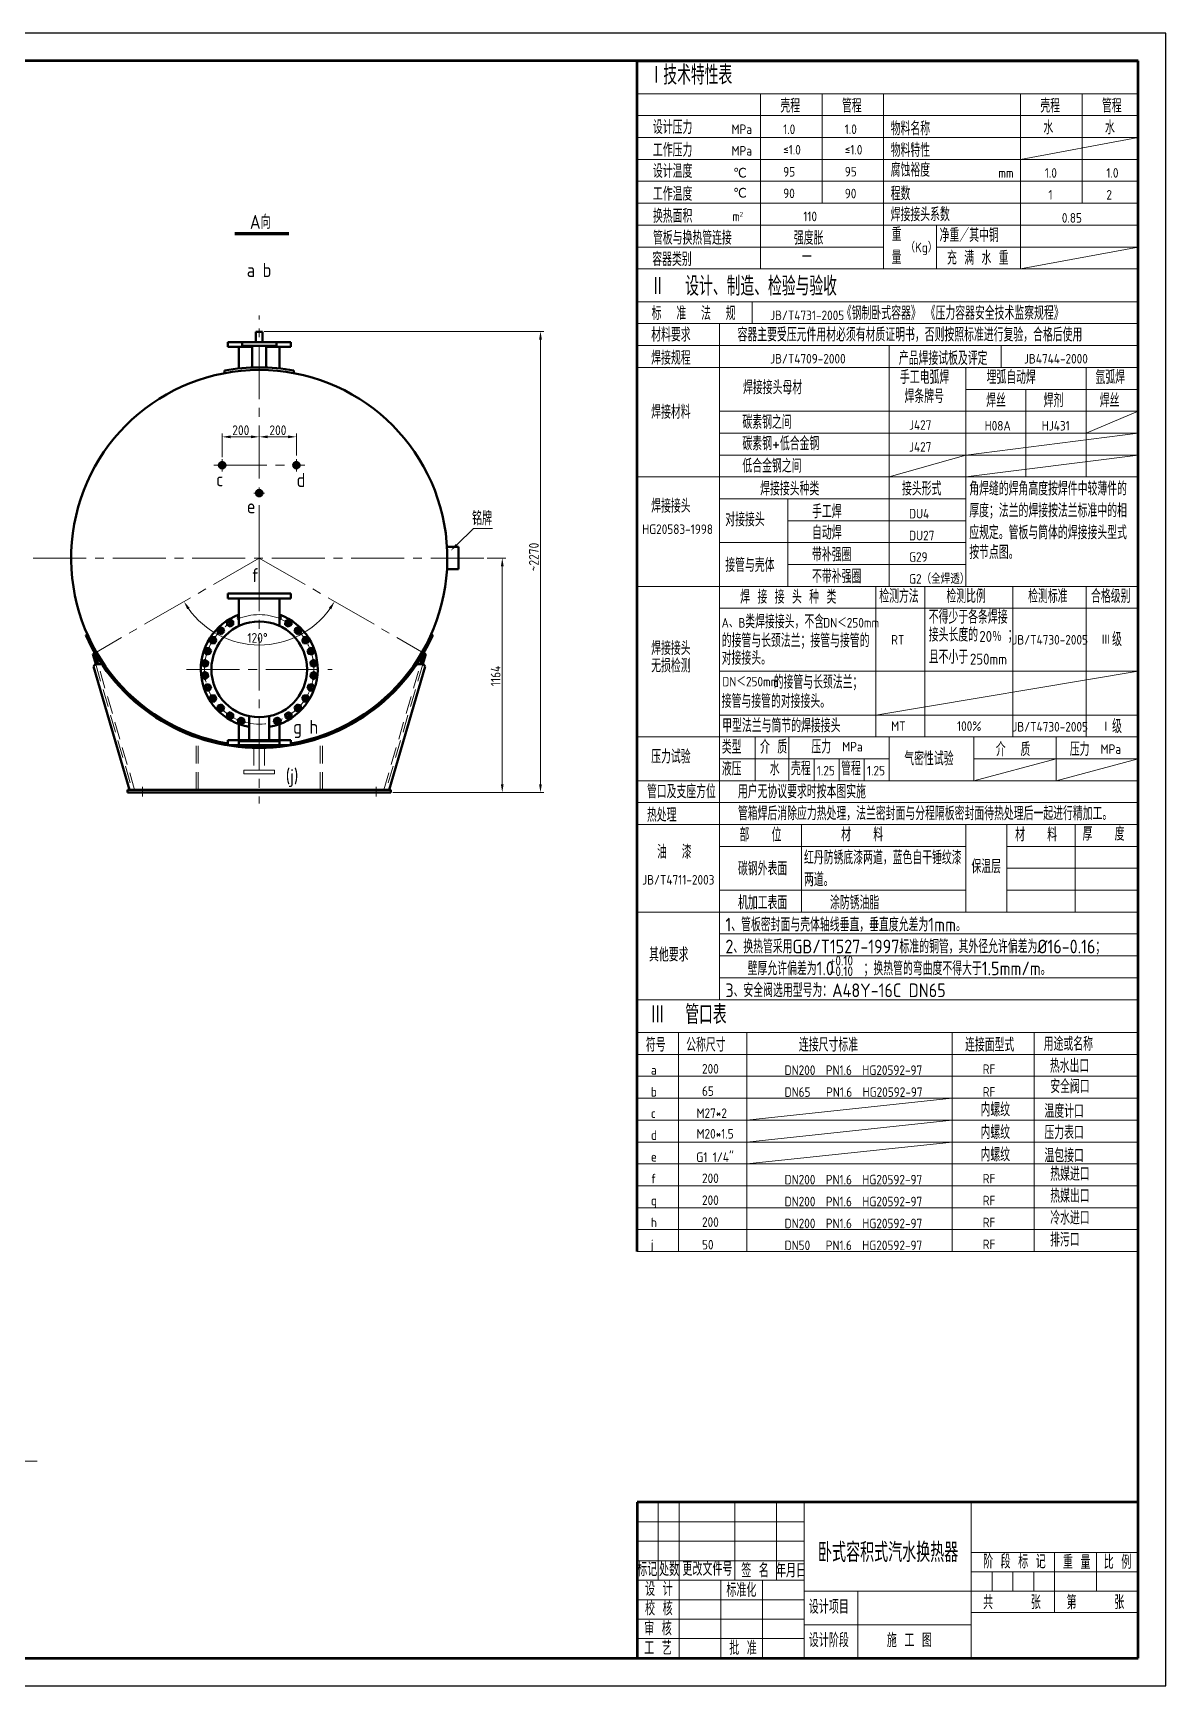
# Model space of a CAD drawing. Header units: millimetres. Extents: x -219752 to -218911, y 126587 to 127181.
# Drawn here: x -219318 to -218911, y 126587 to 127181 of the extents above; entities that cross this region are included whole.
import ezdxf
from ezdxf.enums import TextEntityAlignment as Align

# ---------------------------------------------------------------- set-up
doc = ezdxf.new("R2010")
doc.units = ezdxf.units.MM
doc.linetypes.add('CENTER2', pattern=[28.575, 19.05, -3.175, 3.175, -3.175])
doc.linetypes.add('DASHED2', pattern=[9.525, 6.35, -3.175])
for name, color, linetype, lineweight in [('图层1', 7, 'Continuous', 40), ('图层2', 1, 'Continuous', 20), ('图层3', 3, 'Continuous', 20), ('图层4', 2, 'Continuous', 20), ('图层5', 3, 'DASHED2', 20), ('图层6', 4, 'CENTER2', 20), ('图框_内框线', 5, 'Continuous', 50)]:
    doc.layers.add(name, color=color, linetype=linetype, lineweight=lineweight)
doc.layers.add('图框_外框线', color=7, linetype='Continuous')
doc.styles.add('工程字', font='gbenor.shx', dxfattribs={"bigfont": 'gbcbig.shx'})
doc.styles.add('工程字体', font='gbenor.shx', dxfattribs={"bigfont": 'gbcbig.shx'})

msp = doc.modelspace()

# ---------------------------------------------------------------- linework, layer by layer
msp.add_line((-219165.441, 126996.635), (-219159.426, 127002.489))
msp.add_solid([(-219165.093, 126996.277), (-219167.591, 126994.543), (-219165.79, 126996.993)])
at = {"layer": '图层1'}
for p, q in [((-219245.138, 127108.638), (-219225.716, 127108.638)), ((-219237.602, 127069.513), (-219247.735, 127069.513)), ((-219247.735, 127069.513), (-219247.735, 127067.78)), ((-219242.569, 127069.513), (-219242.569, 127068.18)), ((-219236.402, 127069.513), (-219242.569, 127069.513)), ((-219235.202, 127073.247), (-219237.602, 127073.247)), ((-219237.602, 127069.513), (-219237.602, 127073.247)), ((-219236.402, 127069.513), (-219230.235, 127069.513)), ((-219235.202, 127069.513), (-219235.202, 127073.247)), ((-219235.202, 127069.513), (-219225.069, 127069.513)), ((-219230.235, 127069.513), (-219230.235, 127068.18)), ((-219225.069, 127069.513), (-219225.069, 127067.78)), ((-219247.735, 127067.78), (-219238.935, 127067.78)), ((-219243.702, 127067.78), (-219243.702, 127060.057)), ((-219242.569, 127068.18), (-219236.402, 127068.18)), ((-219238.935, 127068.18), (-219238.935, 127060.4)), ((-219230.235, 127068.18), (-219236.402, 127068.18)), ((-219233.869, 127068.18), (-219233.869, 127060.4)), ((-219225.069, 127067.78), (-219233.869, 127067.78)), ((-219229.102, 127067.78), (-219229.102, 127060.057)), ((-219248.861, 127059.305), (-219248.861, 127058.355)), ((-219223.943, 127059.305), (-219223.943, 127058.355)), ((-219164.789, 126995.913), (-219168.92, 126995.913)), ((-219164.789, 126995.913), (-219164.789, 126991.913)), ((-219164.789, 126987.913), (-219164.789, 126991.913)), ((-219164.789, 126987.913), (-219168.92, 126987.913)), ((-219247.735, 126979.113), (-219247.735, 126977.38)), ((-219236.402, 126979.113), (-219247.735, 126979.113)), ((-219247.735, 126977.38), (-219236.402, 126977.38)), ((-219243.702, 126977.38), (-219243.702, 126967.487)), ((-219236.402, 126979.113), (-219225.069, 126979.113)), ((-219225.069, 126977.38), (-219236.402, 126977.38)), ((-219229.102, 126977.38), (-219229.102, 126967.487)), ((-219225.069, 126979.113), (-219225.069, 126977.38)), ((-219246.913, 126969.848), (-219248, 126969.165)), ((-219248, 126969.165), (-219247.952, 126967.883)), ((-219247.952, 126967.883), (-219246.817, 126967.283)), ((-219245.778, 126969.249), (-219246.913, 126969.848)), ((-219246.817, 126967.283), (-219245.73, 126967.966)), ((-219245.73, 126967.966), (-219245.778, 126969.249)), ((-219243.87, 126971.314), (-219244.109, 126970.053)), ((-219244.109, 126970.053), (-219243.702, 126969.702)), ((-219243.702, 126971.373), (-219243.87, 126971.314)), ((-219228.934, 126971.314), (-219229.102, 126971.373)), ((-219229.102, 126969.702), (-219228.695, 126970.053)), ((-219228.695, 126970.053), (-219228.934, 126971.314)), ((-219227.025, 126969.249), (-219227.073, 126967.966)), ((-219227.073, 126967.966), (-219225.987, 126967.283)), ((-219225.891, 126969.848), (-219227.025, 126969.249)), ((-219225.987, 126967.283), (-219224.852, 126967.883)), ((-219224.804, 126969.165), (-219225.891, 126969.848)), ((-219224.852, 126967.883), (-219224.804, 126969.165)), ((-219298.158, 126964.418), (-219298.767, 126964.147)), ((-219253.654, 126963.512), (-219254.337, 126962.425)), ((-219254.337, 126962.425), (-219253.737, 126961.29)), ((-219252.371, 126963.464), (-219253.654, 126963.512)), ((-219252.454, 126961.242), (-219251.772, 126962.329)), ((-219251.772, 126962.329), (-219252.371, 126963.464)), ((-219250.641, 126967.06), (-219251.548, 126966.152)), ((-219251.548, 126966.152), (-219251.216, 126964.912)), ((-219251.216, 126964.912), (-219249.976, 126964.58)), ((-219249.401, 126966.727), (-219250.641, 126967.06)), ((-219249.976, 126964.58), (-219249.069, 126965.488)), ((-219249.069, 126965.488), (-219249.401, 126966.727)), ((-219223.403, 126966.727), (-219223.735, 126965.488)), ((-219223.735, 126965.488), (-219222.828, 126964.58)), ((-219222.163, 126967.06), (-219223.403, 126966.727)), ((-219222.828, 126964.58), (-219221.588, 126964.912)), ((-219221.256, 126966.152), (-219222.163, 126967.06)), ((-219221.588, 126964.912), (-219221.256, 126966.152)), ((-219220.433, 126963.464), (-219221.032, 126962.329)), ((-219221.032, 126962.329), (-219220.349, 126961.242)), ((-219219.15, 126963.512), (-219220.433, 126963.464)), ((-219218.467, 126962.425), (-219219.15, 126963.512)), ((-219219.067, 126961.29), (-219218.467, 126962.425)), ((-219174.646, 126964.418), (-219174.037, 126964.147)), ((-219296.236, 126957.368), (-219295.523, 126957.78)), ((-219295.185, 126953.758), (-219296.236, 126957.368)), ((-219294.351, 126953.758), (-219295.523, 126957.78)), ((-219255.802, 126959.382), (-219256.226, 126958.17)), ((-219256.226, 126958.17), (-219255.389, 126957.197)), ((-219254.541, 126959.62), (-219255.802, 126959.382)), ((-219255.389, 126957.197), (-219254.128, 126957.436)), ((-219253.704, 126958.648), (-219254.541, 126959.62)), ((-219254.128, 126957.436), (-219253.704, 126958.648)), ((-219253.737, 126961.29), (-219252.454, 126961.242)), ((-219220.349, 126961.242), (-219219.067, 126961.29)), ((-219218.263, 126959.62), (-219219.1, 126958.648)), ((-219219.1, 126958.648), (-219218.676, 126957.436)), ((-219218.676, 126957.436), (-219217.415, 126957.197)), ((-219217.002, 126959.382), (-219218.263, 126959.62)), ((-219217.415, 126957.197), (-219216.578, 126958.17)), ((-219216.578, 126958.17), (-219217.002, 126959.382)), ((-219178.452, 126953.758), (-219177.281, 126957.78)), ((-219177.619, 126953.758), (-219176.568, 126957.368)), ((-219176.568, 126957.368), (-219177.281, 126957.78)), ((-219295.985, 126952.93), (-219295.408, 126953.758)), ((-219283.07, 126908.58), (-219295.985, 126952.93)), ((-219295.408, 126953.758), (-219293.01, 126953.758)), ((-219256.978, 126954.878), (-219257.121, 126953.602)), ((-219257.121, 126953.602), (-219256.089, 126952.84)), ((-219256.089, 126950.987), (-219257.121, 126950.225)), ((-219257.121, 126950.225), (-219256.978, 126948.949)), ((-219255.801, 126955.391), (-219256.978, 126954.878)), ((-219256.089, 126952.84), (-219254.912, 126953.353)), ((-219254.912, 126950.474), (-219256.089, 126950.987)), ((-219254.768, 126954.629), (-219255.801, 126955.391)), ((-219254.912, 126953.353), (-219254.768, 126954.629)), ((-219254.768, 126949.198), (-219254.912, 126950.474)), ((-219217.003, 126955.391), (-219218.035, 126954.629)), ((-219218.035, 126954.629), (-219217.892, 126953.353)), ((-219217.892, 126950.474), (-219218.035, 126949.198)), ((-219217.892, 126953.353), (-219216.715, 126952.84)), ((-219216.715, 126950.987), (-219217.892, 126950.474)), ((-219215.826, 126954.878), (-219217.003, 126955.391)), ((-219216.715, 126952.84), (-219215.682, 126953.602)), ((-219215.682, 126950.225), (-219216.715, 126950.987)), ((-219215.682, 126953.602), (-219215.826, 126954.878)), ((-219215.826, 126948.949), (-219215.682, 126950.225)), ((-219189.734, 126908.58), (-219176.819, 126952.93)), ((-219177.396, 126953.758), (-219179.793, 126953.758)), ((-219176.819, 126952.93), (-219177.396, 126953.758)), ((-219256.978, 126948.949), (-219255.801, 126948.436)), ((-219255.389, 126946.629), (-219256.226, 126945.657)), ((-219256.226, 126945.657), (-219255.802, 126944.445)), ((-219255.802, 126944.445), (-219254.541, 126944.206)), ((-219255.801, 126948.436), (-219254.768, 126949.198)), ((-219254.128, 126946.391), (-219255.389, 126946.629)), ((-219254.541, 126944.206), (-219253.704, 126945.179)), ((-219253.704, 126945.179), (-219254.128, 126946.391)), ((-219218.676, 126946.391), (-219219.1, 126945.179)), ((-219219.1, 126945.179), (-219218.263, 126944.206)), ((-219217.415, 126946.629), (-219218.676, 126946.391)), ((-219218.263, 126944.206), (-219217.002, 126944.445)), ((-219218.035, 126949.198), (-219217.003, 126948.436)), ((-219216.578, 126945.657), (-219217.415, 126946.629)), ((-219217.003, 126948.436), (-219215.826, 126948.949)), ((-219217.002, 126944.445), (-219216.578, 126945.657)), ((-219253.737, 126942.537), (-219254.337, 126941.402)), ((-219254.337, 126941.402), (-219253.654, 126940.315)), ((-219252.454, 126942.585), (-219253.737, 126942.537)), ((-219253.654, 126940.315), (-219252.371, 126940.363)), ((-219251.772, 126941.498), (-219252.454, 126942.585)), ((-219252.371, 126940.363), (-219251.772, 126941.498)), ((-219251.216, 126938.915), (-219251.548, 126937.675)), ((-219249.976, 126939.247), (-219251.216, 126938.915)), ((-219249.069, 126938.339), (-219249.976, 126939.247)), ((-219249.401, 126937.099), (-219249.069, 126938.339)), ((-219222.828, 126939.247), (-219223.735, 126938.339)), ((-219222.828, 126939.247), (-219223.735, 126938.339)), ((-219223.735, 126938.339), (-219223.403, 126937.099)), ((-219223.735, 126938.339), (-219223.403, 126937.099)), ((-219221.588, 126938.915), (-219222.828, 126939.247)), ((-219221.588, 126938.915), (-219222.828, 126939.247)), ((-219221.256, 126937.675), (-219221.588, 126938.915)), ((-219221.256, 126937.675), (-219221.588, 126938.915)), ((-219220.349, 126942.585), (-219221.032, 126941.498)), ((-219221.032, 126941.498), (-219220.433, 126940.363)), ((-219220.433, 126940.363), (-219219.15, 126940.315)), ((-219219.067, 126942.537), (-219220.349, 126942.585)), ((-219219.15, 126940.315), (-219218.467, 126941.402)), ((-219218.467, 126941.402), (-219219.067, 126942.537)), ((-219251.548, 126937.675), (-219250.641, 126936.767)), ((-219250.641, 126936.767), (-219249.401, 126937.099)), ((-219247.952, 126935.944), (-219248, 126934.661)), ((-219248, 126934.661), (-219246.913, 126933.979)), ((-219246.817, 126936.544), (-219247.952, 126935.944)), ((-219246.913, 126933.979), (-219245.778, 126934.578)), ((-219245.73, 126935.861), (-219246.817, 126936.544)), ((-219245.778, 126934.578), (-219245.73, 126935.861)), ((-219243.136, 126934.612), (-219244.109, 126933.774)), ((-219244.109, 126933.774), (-219243.87, 126932.513)), ((-219243.87, 126932.513), (-219242.659, 126932.089)), ((-219243.702, 126926.447), (-219243.702, 126932.223)), ((-219241.925, 126934.188), (-219243.136, 126934.612)), ((-219242.659, 126932.089), (-219241.686, 126932.927)), ((-219241.686, 126932.927), (-219241.925, 126934.188)), ((-219240.002, 126935.094), (-219240.002, 126926.047)), ((-219232.802, 126935.094), (-219232.802, 126926.047)), ((-219230.879, 126934.188), (-219231.118, 126932.927)), ((-219231.118, 126932.927), (-219230.145, 126932.089)), ((-219229.668, 126934.612), (-219230.879, 126934.188)), ((-219230.145, 126932.089), (-219228.934, 126932.513)), ((-219228.695, 126933.774), (-219229.668, 126934.612)), ((-219229.102, 126926.447), (-219229.102, 126932.223)), ((-219228.934, 126932.513), (-219228.695, 126933.774)), ((-219225.987, 126936.544), (-219227.073, 126935.861)), ((-219227.073, 126935.861), (-219227.025, 126934.578)), ((-219227.025, 126934.578), (-219225.891, 126933.979)), ((-219224.852, 126935.944), (-219225.987, 126936.544)), ((-219225.891, 126933.979), (-219224.804, 126934.661)), ((-219224.804, 126934.661), (-219224.852, 126935.944)), ((-219223.403, 126937.099), (-219222.163, 126936.767)), ((-219223.403, 126937.099), (-219222.163, 126936.767)), ((-219222.163, 126936.767), (-219221.256, 126937.675)), ((-219222.163, 126936.767), (-219221.256, 126937.675)), ((-219247.735, 126924.713), (-219247.735, 126926.447)), ((-219247.735, 126926.447), (-219236.402, 126926.447)), ((-219243.735, 126926.047), (-219236.402, 126926.047)), ((-219243.735, 126924.713), (-219243.735, 126926.047)), ((-219225.069, 126926.447), (-219236.402, 126926.447)), ((-219229.069, 126926.047), (-219236.402, 126926.047)), ((-219229.069, 126924.713), (-219229.069, 126926.047)), ((-219225.069, 126924.713), (-219225.069, 126926.447)), ((-219236.402, 126924.713), (-219247.735, 126924.713)), ((-219236.402, 126924.713), (-219243.735, 126924.713)), ((-219236.402, 126924.713), (-219229.069, 126924.713)), ((-219236.402, 126924.713), (-219225.069, 126924.713)), ((-219283.735, 126907.647), (-219283.735, 126908.58)), ((-219283.735, 126908.58), (-219189.069, 126908.58)), ((-219283.735, 126908.58), (-219283.069, 126908.58)), ((-219189.069, 126908.58), (-219189.069, 126907.647)), ((-219236.402, 126907.647), (-219283.735, 126907.647)), ((-219189.069, 126907.647), (-219236.402, 126907.647))]:
    msp.add_line(p, q, dxfattribs=at)
at = {"layer": '图层1', "color": 3, "lineweight": 13}
for p, q in [((-219234.577, 127073.349), (-219134.068, 127073.349)), ((-219135.318, 127070.349), (-219135.318, 126910.647)), ((-219249.735, 127028.121), (-219249.735, 127036.718)), ((-219246.735, 127035.468), (-219239.402, 127035.468)), ((-219236.402, 127036.093), (-219236.402, 127036.718)), ((-219236.402, 127036.093), (-219236.402, 127036.718)), ((-219233.402, 127035.468), (-219226.069, 127035.468)), ((-219223.069, 127028.746), (-219223.069, 127036.718)), ((-219154.541, 126991.913), (-219147.81, 126991.913)), ((-219149.06, 126988.913), (-219149.06, 126910.647)), ((-219188.444, 126907.647), (-219134.068, 126907.647)), ((-219163.887, 126907.647), (-219147.81, 126907.647))]:
    msp.add_line(p, q, dxfattribs=at)
at = {"layer": '图层1'}
for centre, radius in [((-219249.735, 127025.247), 1.167), ((-219249.735, 127025.247), 0.633), ((-219223.069, 127025.247), 1.167), ((-219223.069, 127025.247), 0.633), ((-219236.402, 127015.257), 1.167), ((-219236.402, 127015.257), 0.633), ((-219236.402, 126951.913), 17.2), ((-219246.865, 126968.566), 0.633), ((-219225.939, 126968.566), 0.633), ((-219253.054, 126962.377), 0.633), ((-219250.308, 126965.82), 0.633), ((-219222.495, 126965.82), 0.633), ((-219219.75, 126962.377), 0.633), ((-219254.965, 126958.409), 0.633), ((-219217.839, 126958.409), 0.633), ((-219255.945, 126954.115), 0.633), ((-219255.945, 126949.712), 0.633), ((-219216.859, 126954.115), 0.633), ((-219216.859, 126949.712), 0.633), ((-219254.965, 126945.418), 0.633), ((-219217.839, 126945.418), 0.633), ((-219253.054, 126941.45), 0.633), ((-219250.308, 126938.007), 0.633), ((-219222.495, 126938.007), 0.633), ((-219219.75, 126941.45), 0.633), ((-219246.865, 126935.261), 0.633), ((-219242.897, 126933.35), 0.633), ((-219229.906, 126933.35), 0.633), ((-219225.939, 126935.261), 0.633)]:
    msp.add_circle(centre, radius, dxfattribs=at)
for centre, radius, start, end in [((-219236.402, 126991.913), 67.6, 279.651379, 260.348621), ((-219236.402, 126991.913), 68.533, 79.525677, 100.474323), ((-219236.402, 126951.913), 21, 110.341754, 260.12911), ((-219236.402, 126951.913), 21, 279.87089, 69.658246), ((-219236.402, 126991.913), 68.267, 204, 336), ((-219236.402, 126991.913), 67.6, 263.763963, 276.236037)]:
    msp.add_arc(centre, radius, start, end, dxfattribs=at)
at = {"layer": '图层1', "color": 3, "lineweight": 13}
msp.add_arc((-219236.402, 126991.913), 31.263, 215.500192, 324.499808, dxfattribs=at)
at = {"layer": '图层1', "color": 3}
for points in [[(-219135.818, 127070.349), (-219134.818, 127070.349), (-219135.318, 127073.349)], [(-219246.735, 127035.968), (-219246.735, 127034.968), (-219249.735, 127035.468)], [(-219239.402, 127035.968), (-219239.402, 127034.968), (-219236.402, 127035.468)], [(-219233.402, 127035.968), (-219233.402, 127034.968), (-219236.402, 127035.468)], [(-219226.069, 127035.968), (-219226.069, 127034.968), (-219223.069, 127035.468)], [(-219149.56, 126988.913), (-219148.56, 126988.913), (-219149.06, 126991.913)], [(-219262.274, 126973.488), (-219261.433, 126974.029), (-219263.477, 126976.282)], [(-219211.371, 126974.029), (-219210.53, 126973.488), (-219209.327, 126976.282)], [(-219149.56, 126910.647), (-219148.56, 126910.647), (-219149.06, 126907.647)], [(-219135.818, 126910.647), (-219134.818, 126910.647), (-219135.318, 126907.647)]]:
    msp.add_solid(points, dxfattribs=at)
at = {"layer": '图层2'}
for p, q in [((-219100.511, 127158.774), (-218920.511, 127158.774)), ((-219056.248, 127095.823), (-219056.248, 127158.774)), ((-219034.117, 127158.774), (-219034.117, 127119.429)), ((-219011.986, 127095.823), (-219011.986, 127158.774)), ((-218962.806, 127095.823), (-218962.806, 127158.774)), ((-218940.675, 127158.774), (-218940.675, 127119.429)), ((-219100.511, 127150.905), (-218920.511, 127150.905)), ((-219100.511, 127143.036), (-218920.511, 127143.036)), ((-219100.511, 127135.167), (-218920.511, 127135.167)), ((-219100.511, 127127.298), (-218920.511, 127127.298)), ((-219100.511, 127119.429), (-218920.511, 127119.429)), ((-219100.511, 127111.56), (-218920.511, 127111.56)), ((-218992.958, 127095.823), (-218992.958, 127111.56)), ((-219100.511, 127103.692), (-219011.986, 127103.692)), ((-218992.958, 127103.692), (-218920.511, 127103.692)), ((-219100.511, 127095.823), (-218920.511, 127095.823)), ((-219100.511, 127084.019), (-218920.511, 127084.019)), ((-219059.199, 127076.151), (-219059.199, 127084.019)), ((-219100.511, 127076.151), (-218920.511, 127076.151)), ((-219100.511, 127076.151), (-218920.511, 127076.151)), ((-219071.003, 126833.2), (-219071.003, 127076.151)), ((-219100.511, 127068.282), (-218920.511, 127068.282)), ((-219010.019, 126981.724), (-219010.019, 127068.282)), ((-218969.691, 127068.282), (-218969.691, 127060.413)), ((-219100.511, 127060.413), (-218920.511, 127060.413)), ((-218982.478, 126981.724), (-218982.478, 127060.413)), ((-218939.239, 127021.069), (-218939.239, 127060.413)), ((-218982.478, 127052.437), (-218920.511, 127052.437)), ((-218960.859, 127021.069), (-218960.859, 127052.437)), ((-219071.003, 127044.675), (-218920.511, 127044.675)), ((-219071.003, 127036.806), (-218920.511, 127036.806)), ((-219071.003, 127028.938), (-218920.511, 127028.938)), ((-219100.511, 127021.069), (-218920.511, 127021.069)), ((-219071.003, 127013.2), (-218982.478, 127013.2)), ((-219046.412, 126981.724), (-219046.412, 127013.2)), ((-219046.412, 127005.331), (-218982.478, 127005.331)), ((-219071.003, 126997.462), (-218982.478, 126997.462)), ((-219046.412, 126989.593), (-218982.478, 126989.593)), ((-219100.511, 126981.724), (-218920.511, 126981.724)), ((-219014.743, 126927.626), (-219014.743, 126981.724)), ((-218997.232, 126927.626), (-218997.232, 126981.724)), ((-218965.603, 126927.626), (-218965.603, 126981.724)), ((-218939.199, 126927.626), (-218939.199, 126981.724)), ((-219071.003, 126973.856), (-218920.511, 126973.856)), ((-219071.003, 126951.233), (-218920.511, 126951.233)), ((-219071.003, 126935.495), (-218920.511, 126935.495)), ((-219100.511, 126927.626), (-218920.511, 126927.626)), ((-219058.216, 126911.888), (-219058.216, 126927.626)), ((-219046.048, 126927.626), (-219046.048, 126911.888)), ((-219010, 126927.626), (-219010, 126911.888)), ((-218979.527, 126911.888), (-218979.527, 126927.626)), ((-218950.019, 126911.888), (-218950.019, 126927.626)), ((-219071.003, 126919.757), (-219010, 126919.757)), ((-219036.975, 126919.757), (-219036.975, 126911.888)), ((-219028.024, 126919.757), (-219028.024, 126911.888)), ((-219018.951, 126919.757), (-219018.951, 126911.888)), ((-218979.527, 126919.757), (-218920.511, 126919.757)), ((-219100.511, 126911.888), (-218920.511, 126911.888)), ((-219100.511, 126904.019), (-218920.511, 126904.019)), ((-219041.494, 126903.991), (-219041.494, 126904.019)), ((-219100.511, 126896.151), (-218920.511, 126896.151)), ((-219041.494, 126864.675), (-219041.494, 126896.151)), ((-218982.478, 126864.675), (-218982.478, 126896.151)), ((-218967.724, 126864.675), (-218967.724, 126896.151)), ((-218943.134, 126864.675), (-218943.134, 126896.151)), ((-219071.003, 126888.282), (-218982.478, 126888.282)), ((-218967.724, 126888.282), (-218920.511, 126888.282)), ((-218967.724, 126880.413), (-218920.511, 126880.413)), ((-219071.003, 126872.544), (-218982.478, 126872.544)), ((-218967.724, 126872.544), (-218920.511, 126872.544)), ((-219100.511, 126864.675), (-218920.511, 126864.675)), ((-219071.003, 126856.806), (-218920.511, 126856.806)), ((-219071.003, 126848.938), (-218920.511, 126848.938)), ((-219071.003, 126841.069), (-218920.511, 126841.069)), ((-219100.511, 126833.2), (-218920.511, 126833.2)), ((-219100.511, 126821.397), (-218920.511, 126821.397)), ((-219085.757, 126742.708), (-219085.757, 126821.397)), ((-219061.167, 126742.708), (-219061.167, 126821.397)), ((-218987.396, 126742.708), (-218987.396, 126821.397)), ((-218957.888, 126742.708), (-218957.888, 126821.397)), ((-219100.511, 126813.528), (-218920.511, 126813.528)), ((-219100.511, 126805.659), (-218920.511, 126805.659)), ((-219100.511, 126797.79), (-218920.511, 126797.79)), ((-219100.511, 126789.921), (-218920.511, 126789.921)), ((-219100.511, 126782.052), (-218920.511, 126782.052)), ((-219100.511, 126774.183), (-218920.511, 126774.183)), ((-219100.511, 126766.315), (-218920.511, 126766.315)), ((-219100.511, 126758.446), (-218920.511, 126758.446)), ((-219100.511, 126750.577), (-218920.511, 126750.577)), ((-219100.511, 126742.708), (-218920.511, 126742.708)), ((-219093.011, 126652.577), (-219093.011, 126624.577)), ((-219085.511, 126652.577), (-219085.511, 126624.577)), ((-219065.511, 126652.577), (-219065.511, 126624.577)), ((-219050.511, 126652.577), (-219050.511, 126624.577)), ((-219040.511, 126652.577), (-219040.511, 126624.577)), ((-218980.511, 126652.577), (-218980.511, 126596.577)), ((-219100.511, 126645.577), (-219040.511, 126645.577)), ((-219100.511, 126638.577), (-219040.511, 126638.577)), ((-219100.511, 126631.577), (-219040.511, 126631.577)), ((-218980.511, 126634.577), (-218920.511, 126634.577)), ((-218950.511, 126612.937), (-218950.511, 126634.577)), ((-218935.511, 126634.577), (-218935.511, 126620.577)), ((-219100.511, 126624.577), (-219040.511, 126624.577)), ((-219085.511, 126596.577), (-219085.511, 126624.577)), ((-219070.511, 126596.577), (-219070.511, 126624.577)), ((-219055.511, 126596.577), (-219055.511, 126624.577)), ((-219040.511, 126596.577), (-219040.511, 126624.577)), ((-218980.511, 126627.577), (-218920.511, 126627.577)), ((-218973.011, 126620.577), (-218973.011, 126627.577)), ((-218965.511, 126620.577), (-218965.511, 126627.577)), ((-218958.011, 126620.577), (-218958.011, 126627.577)), ((-219100.511, 126617.577), (-219040.511, 126617.577)), ((-219040.511, 126620.577), (-218920.511, 126620.577)), ((-219021.29, 126620.577), (-219021.29, 126596.577)), ((-218920.511, 126612.937), (-218980.511, 126612.937)), ((-219100.511, 126610.577), (-219040.511, 126610.577)), ((-219040.511, 126608.577), (-218980.511, 126608.577)), ((-219100.511, 126603.577), (-219040.511, 126603.577))]:
    msp.add_line(p, q, dxfattribs=at)
at = {"layer": '图层3'}
for p, q in [((-218962.806, 127135.167), (-218920.511, 127143.036)), ((-219245.138, 127108.037), (-219225.716, 127108.037)), ((-218962.806, 127095.823), (-218920.511, 127103.692)), ((-218939.239, 127036.806), (-218920.511, 127044.675)), ((-218982.478, 127028.938), (-218920.511, 127036.806)), ((-219010.019, 127021.069), (-218982.478, 127028.938)), ((-218982.478, 127021.069), (-218920.511, 127028.938)), ((-219159.426, 127002.489), (-219152.609, 127002.489)), ((-219014.743, 126935.495), (-218920.511, 126951.233)), ((-218979.527, 126911.888), (-218950.019, 126919.757)), ((-218950.019, 126911.888), (-218920.511, 126919.757)), ((-219061.167, 126789.921), (-218987.396, 126797.79)), ((-219061.167, 126782.052), (-218987.396, 126789.921)), ((-219061.167, 126774.183), (-218987.396, 126782.052)), ((-219333.954, 126667.306), (-219316.176, 126667.306))]:
    msp.add_line(p, q, dxfattribs=at)
for centre in [(-219246.865, 126968.566), (-219225.939, 126968.566), (-219253.054, 126962.377), (-219250.308, 126965.82), (-219222.495, 126965.82), (-219219.75, 126962.377), (-219254.965, 126958.409), (-219217.839, 126958.409), (-219255.945, 126954.115), (-219255.945, 126949.712), (-219216.859, 126954.115), (-219216.859, 126949.712), (-219254.965, 126945.418), (-219217.839, 126945.418), (-219253.054, 126941.45), (-219250.308, 126938.007), (-219222.495, 126938.007), (-219222.495, 126938.007), (-219219.75, 126941.45), (-219246.865, 126935.261), (-219242.897, 126933.35), (-219229.906, 126933.35), (-219225.939, 126935.261)]:
    msp.add_circle(centre, 1.112, dxfattribs=at)
for centre, radius, start, end in [((-219249.735, 127025.247), 0.667, 180, 90), ((-219223.069, 127025.247), 0.667, 90, 0), ((-219236.402, 127015.257), 0.667, 180, 90), ((-219246.865, 126968.566), 0.667, 213.114019, 122.142857), ((-219242.897, 126970.477), 1.112, 136.366403, 223.633597), ((-219229.906, 126970.477), 1.112, 316.366403, 43.633597), ((-219225.939, 126968.566), 0.667, 148.828304, 57.857143), ((-219253.054, 126962.377), 0.667, 238.828304, 147.857143), ((-219250.308, 126965.82), 0.667, 225.971161, 135), ((-219222.495, 126965.82), 0.667, 135.971161, 45), ((-219219.75, 126962.377), 0.667, 123.114019, 32.142857), ((-219254.965, 126958.409), 0.667, 251.685447, 160.714286), ((-219217.839, 126958.409), 0.667, 110.256876, 19.285714), ((-219255.945, 126949.712), 0.667, 277.399733, 186.428571), ((-219255.945, 126954.115), 0.667, 264.54259, 173.571429), ((-219216.859, 126954.115), 0.667, 97.399733, 6.428571), ((-219216.859, 126949.712), 0.667, 84.54259, 353.571429), ((-219254.965, 126945.418), 0.667, 290.256876, 199.285714), ((-219217.839, 126945.418), 0.667, 71.685447, 340.714286), ((-219253.054, 126941.45), 0.667, 303.114019, 212.142857), ((-219250.308, 126938.007), 0.667, 315.971161, 225), ((-219222.495, 126938.007), 0.667, 45.971161, 315), ((-219219.75, 126941.45), 0.667, 58.828304, 327.857143), ((-219246.865, 126935.261), 0.667, 328.828304, 237.857143), ((-219242.897, 126933.35), 0.667, 341.685447, 250.714286), ((-219229.906, 126933.35), 0.667, 20.256876, 289.285714), ((-219225.939, 126935.261), 0.667, 33.114019, 302.142857)]:
    msp.add_arc(centre, radius, start, end, dxfattribs=at)
at = {"layer": '图层5'}
for p, q in [((-219295.185, 126953.758), (-219282.028, 126908.58)), ((-219281.195, 126908.58), (-219294.351, 126953.758)), ((-219191.609, 126908.58), (-219178.452, 126953.758)), ((-219177.619, 126953.758), (-219190.776, 126908.58)), ((-219259.128, 126908.58), (-219259.128, 126927.541)), ((-219258.328, 126908.58), (-219258.328, 126927.264)), ((-219214.475, 126908.58), (-219214.475, 126927.264)), ((-219213.675, 126908.58), (-219213.675, 126927.541)), ((-219238.302, 126923.673), (-219238.302, 126915.647)), ((-219234.502, 126923.673), (-219234.502, 126915.647)), ((-219241.902, 126915.647), (-219236.402, 126915.647)), ((-219241.902, 126914.313), (-219241.902, 126915.647)), ((-219236.402, 126914.313), (-219241.902, 126914.313)), ((-219230.902, 126915.647), (-219236.402, 126915.647)), ((-219236.402, 126914.313), (-219230.902, 126914.313)), ((-219230.902, 126914.313), (-219230.902, 126915.647))]:
    msp.add_line(p, q, dxfattribs=at)
at = {"layer": '图层6'}
for p, q in [((-219236.402, 126991.913), (-219236.402, 127079.023)), ((-219249.735, 127027.496), (-219249.735, 127022.978)), ((-219223.069, 127027.496), (-219223.069, 127022.978)), ((-219252.736, 127025.247), (-219220.068, 127025.247)), ((-219238.357, 127015.247), (-219234.481, 127015.247)), ((-219317.638, 126991.913), (-219155.166, 126991.913)), ((-219236.402, 126991.913), (-219295.523, 126957.78)), ((-219236.402, 126991.913), (-219236.402, 126903.752)), ((-219236.402, 126991.913), (-219177.281, 126957.78)), ((-219247.515, 126969.6), (-219246.172, 126967.463)), ((-219225.289, 126969.6), (-219226.632, 126967.463)), ((-219254.089, 126963.027), (-219251.951, 126961.684)), ((-219251.172, 126966.684), (-219249.387, 126964.899)), ((-219221.632, 126966.684), (-219223.417, 126964.899)), ((-219218.715, 126963.027), (-219220.853, 126961.684)), ((-219256.118, 126958.813), (-219253.735, 126957.979)), ((-219216.686, 126958.813), (-219219.068, 126957.979)), ((-219262.553, 126951.913), (-219210.251, 126951.913)), ((-219257.159, 126954.252), (-219254.65, 126953.97)), ((-219257.159, 126949.575), (-219254.65, 126949.857)), ((-219215.645, 126954.252), (-219218.153, 126953.97)), ((-219215.645, 126949.575), (-219218.153, 126949.857)), ((-219256.118, 126945.014), (-219253.735, 126945.848)), ((-219216.686, 126945.014), (-219219.068, 126945.848)), ((-219254.089, 126940.8), (-219251.951, 126942.143)), ((-219251.172, 126937.143), (-219249.387, 126938.928)), ((-219221.632, 126937.143), (-219223.417, 126938.928)), ((-219218.715, 126940.8), (-219220.853, 126942.143)), ((-219247.515, 126934.227), (-219246.172, 126936.364)), ((-219243.301, 126932.197), (-219242.467, 126934.58)), ((-219229.503, 126932.197), (-219230.337, 126934.58)), ((-219225.289, 126934.227), (-219226.632, 126936.364)), ((-219278.402, 126906.261), (-219278.402, 126909.725)), ((-219194.402, 126906.261), (-219194.402, 126909.725))]:
    msp.add_line(p, q, dxfattribs=at)
msp.add_circle((-219236.402, 126951.913), 19.667, dxfattribs=at)
at = {"layer": '图框_内框线'}
for p, q in [((-218920.511, 127170.577), (-219726.511, 127170.577)), ((-219100.511, 126742.708), (-219100.511, 127170.577)), ((-219100.511, 127170.577), (-218920.511, 127170.577)), ((-218920.511, 126596.577), (-218920.511, 127170.577)), ((-218920.511, 126652.577), (-219100.511, 126652.577)), ((-219100.511, 126652.577), (-219100.511, 126596.577)), ((-218920.511, 126596.577), (-218920.511, 126652.577)), ((-219726.511, 126596.577), (-218920.511, 126596.577)), ((-219100.511, 126596.577), (-218920.511, 126596.577))]:
    msp.add_line(p, q, dxfattribs=at)
at = {"layer": '图框_外框线'}
for p, q in [((-218910.511, 127180.577), (-219751.511, 127180.577)), ((-218910.511, 126586.577), (-218910.511, 127180.577)), ((-219751.511, 126586.577), (-218910.511, 126586.577))]:
    msp.add_line(p, q, dxfattribs=at)

# ---------------------------------------------------------------- texts
at = {"layer": '图层1', "color": 2, "style": '工程字体'}
for s, p in [('200', (-219246.095, 127036.093)), ('200', (-219232.762, 127036.093)), ('120°', (-219240.665, 126961.468))]:
    msp.add_text(s, height=3.5, dxfattribs=at).set_placement(p)
for s, p in [('~2270', (-219135.943, 126987.178)), ('1164', (-219149.685, 126945.843))]:
    msp.add_text(s, height=3.5, rotation=90, dxfattribs=at).set_placement(p)
at = {"layer": '图层4'}
for s, height, style, p in [('Ⅰ技术特性表', 6.8852, '工程字体', (-219096.12, 127162.053)), ('壳程', 4.918, '工程字体', (-219049.094, 127151.995)), ('管程', 4.918, '工程字体', (-219026.963, 127151.995)), ('壳程', 4.918, '工程字体', (-218955.651, 127151.995)), ('管程', 4.918, '工程字体', (-218933.52, 127151.995)), ('设计压力', 4.918, '工程字体', (-219094.896, 127144.295)), ('MPa', 3.4426, '工程字体', (-219066.638, 127144.295)), ('1.0', 3.4426, '工程字体', (-219048.085, 127144.295)), ('1.0', 3.4426, '工程字体', (-219025.954, 127144.295)), ('物料名称', 4.918, '工程字体', (-219009.446, 127143.82)), ('水', 4.918, '工程字体', (-218954.552, 127144.186)), ('水', 4.918, '工程字体', (-218932.421, 127144.186)), ('工作压力', 4.918, '工程字体', (-219094.896, 127136.098)), ('MPa', 3.4426, '工程字体', (-219066.638, 127136.553)), ('≤1.0', 3.4426, '工程字体', (-219048.085, 127136.92)), ('≤1.0', 3.4426, '工程字体', (-219025.954, 127136.92)), ('物料特性', 4.918, '工程字体', (-219009.446, 127136.054)), ('设计温度', 4.918, '工程字体', (-219094.896, 127128.516)), ('腐蚀裕度', 4.918, '工程字体', (-219009.446, 127128.936)), ('℃', 3.443, '工程字体', (-219066.071, 127128.684)), ('95', 3.4426, '工程字体', (-219048.085, 127128.993)), ('95', 3.4426, '工程字体', (-219025.954, 127129.051)), ('mm', 3.4426, '工程字体', (-218970.771, 127128.595)), ('1.0', 3.4426, '工程字体', (-218954.045, 127128.595)), ('1.0', 3.4426, '工程字体', (-218931.914, 127128.595)), ('工作温度', 4.918, '工程字体', (-219094.896, 127120.319)), ('℃', 3.443, '工程字体', (-219066.071, 127121.475)), ('90', 3.4426, '工程字体', (-219048.085, 127121.249)), ('90', 3.4426, '工程字体', (-219025.954, 127121.182)), ('程数', 4.918, '工程字体', (-219009.446, 127120.474)), ('1', 3.443, '工程字体', (-218952.738, 127120.727)), ('2', 3.443, '工程字体', (-218931.914, 127120.727)), ('换热面积', 4.918, '工程字体', (-219094.896, 127112.39)), ('2', 1.721, '工程字体', (-219063.708, 127114.587)), ('110', 3.4426, '工程字体', (-219040.86, 127112.953)), ('焊接接头系数', 4.918, '工程字体', (-219009.446, 127112.938)), ('A向', 5, '工程字体', (-219239.769, 127110.205)), ('m', 3.443, '工程字体', (-219066.399, 127112.946)), ('重', 4.918, '工程字体', (-219009.088, 127105.733)), ('净重／其中铜', 4.918, '工程字体', (-218991.857, 127105.484)), ('0.85', 3.4426, '工程字体', (-218947.931, 127112.43)), ('管板与换热管连接', 4.918, '工程字体', (-219094.896, 127104.521)), ('强度胀', 4.918, '工程字体', (-219044.254, 127104.521)), ('（Kg）', 3.4426, '工程字体', (-219004.137, 127101.799)), ('容器类别', 4.918, '工程字体', (-219095.134, 127096.867)), ('一', 4.918, '工程字体', (-219041.374, 127097.649)), ('量', 4.918, '工程字体', (-219009.088, 127097.537)), ('充 满 水 重', 4.918, '工程字体', (-218989.217, 127097.322)), ('a b ', 5, '工程字体', (-219240.914, 127092.922)), ('Ⅱ  设计、制造、检验与验收', 6.88525, '工程字体', (-219095.717, 127086.18)), (' 标  准  法  规', 4.91803, '工程字体', (-219098.029, 127077.425)), ('JB/T4731-2005', 3.44262, '工程字体', (-219052.789, 127077.414)), ('《钢制卧式容器》', 4.918, '工程字体', (-219026.99, 127077.501)), ('《压力容器安全技术监察规程》', 4.91803, '工程字体', (-218996.87, 127077.501)), ('材料要求', 4.918, '工程字体', (-219095.528, 127069.719)), ('容器主要受压元件用材必须有材质证明书，否则按照标准进行复验，合格后使用', 4.91803, '工程字体', (-219064.496, 127069.737)), ('焊接规程', 4.918, '工程字体', (-219095.528, 127061.381)), ('JB/T4709-2000', 3.44262, '工程字体', (-219052.789, 127061.817)), ('产品焊接试板及评定', 4.918, '工程字体', (-219006.511, 127061.273)), ('JB4744-2000', 3.44262, '工程字体', (-218961.556, 127061.817)), ('手工电弧焊 ', 4.918, '工程字体', (-219006.118, 127054.448)), ('埋弧自动焊', 4.918, '工程字体', (-218974.988, 127054.448)), ('氩弧焊', 4.918, '工程字体', (-218935.856, 127054.448)), ('焊接接头母材', 4.918, '工程字体', (-219062.509, 127050.774)), ('焊条牌号', 4.918, '工程字体', (-219004.498, 127047.591)), ('焊丝', 4.918, '工程字体', (-218975.12, 127046.108)), ('焊剂', 4.918, '工程字体', (-218954.472, 127046.108)), ('焊丝', 4.918, '工程字体', (-218934.299, 127046.108)), ('焊接材料', 4.918, '工程字体', (-219095.528, 127041.945)), ('碳素钢之间', 4.918, '工程字体', (-219062.74, 127038.314)), ('J427', 3.4426, '工程字体', (-219002.846, 127037.998)), ('H08A', 3.4426, '工程字体', (-218975.683, 127037.732)), ('HJ431', 3.4426, '工程字体', (-218955.154, 127037.732)), ('碳素钢+低合金钢', 4.918, '工程字体', (-219062.74, 127030.611)), ('J427', 3.4426, '工程字体', (-219002.846, 127030.129)), ('低合金钢之间', 4.918, '工程字体', (-219062.74, 127022.576)), ('c', 5, '工程字体', (-219251.882, 127017.699)), ('d', 5, '工程字体', (-219222.974, 127017.458)), ('焊接接头种类', 4.918, '工程字体', (-219056.359, 127014.383)), ('接头形式', 4.918, '工程字体', (-219005.369, 127014.383)), ('角焊缝的焊角高度按焊件中较薄件的 ', 4.91803, '工程字体', (-218981.202, 127014.383)), ('e', 5, '工程字体', (-219240.875, 127008.031)), ('铭牌 ', 5, '工程字体', (-219159.914, 127003.703)), ('焊接接头', 4.918, '工程字体', (-219095.528, 127008.181)), ('手工焊', 4.918, '工程字体', (-219037.708, 127006.187)), ('DU4', 3.4426, '工程字体', (-219002.846, 127006.139)), ('厚度；法兰的焊接按法兰标准中的相', 4.91803, '工程字体', (-218981.202, 127006.514)), ('HG20583-1998', 3.44262, '工程字体', (-219098.776, 127000.55)), ('对接接头 ', 4.918, '工程字体', (-219068.894, 127003.288)), ('自动焊', 4.918, '工程字体', (-219037.708, 126998.584)), ('应规定。管板与筒体的焊接接头型式', 4.91803, '工程字体', (-218981.202, 126998.645)), ('DU27', 3.4426, '工程字体', (-219002.846, 126998.27)), ('接管与壳体', 4.918, '工程字体', (-219068.894, 126986.93)), ('带补强圈', 4.918, '工程字体', (-219037.708, 126990.712)), ('G29', 3.4426, '工程字体', (-219002.846, 126990.563)), ('按节点图。', 4.918, '工程字体', (-218981.202, 126991.531)), ('f', 5, '工程字体', (-219239.208, 126983.272)), ('不带补强圈', 4.918, '工程字体', (-219037.708, 126982.873)), ('G2（全焊透）', 3.4426, '工程字体', (-219002.846, 126982.694)), ('焊 接 接 头 种 类', 4.91803, '工程字体', (-219063.55, 126975.501)), ('检测方法', 4.918, '工程字体', (-219013.548, 126975.775)), ('检测比例', 4.918, '工程字体', (-218989.401, 126975.775)), ('检测标准', 4.918, '工程字体', (-218960.041, 126975.775)), ('合格级别', 4.918, '工程字体', (-218937.435, 126975.775)), ('不得少于各条焊接', 4.918, '工程字体', (-218995.76, 126968.287)), ('A、B', 3.4426, '工程字体', (-219070.233, 126966.927)), (' 类焊接接头，不含', 4.918, '工程字体', (-219064.392, 126966.611)), ('DN＜250mm', 3.4426, '工程字体', (-219033.722, 126966.927)), ('焊接接头', 4.918, '工程字体', (-219095.528, 126957.06)), ('的接管与长颈法兰；接管与接管的', 4.91803, '工程字体', (-219070.178, 126959.779)), ('RT', 3.4426, '工程字体', (-219009.276, 126960.826)), ('接头长度的    ；', 4.918, '工程字体', (-218995.76, 126961.879)), ('20％', 3.9344, '工程字体', (-218977.587, 126961.78)), ('JB/T4730-2005', 3.44262, '工程字体', (-218965.722, 126960.826)), ('Ⅲ', 3.443, '工程字体', (-218933.826, 126960.826)), ('级', 4.918, '工程字体', (-218929.878, 126960.251)), ('无损检测', 4.918, '工程字体', (-219095.528, 126950.768)), ('对接接头。', 4.918, '工程字体', (-219070.178, 126953.513)), ('且不小于', 4.918, '工程字体', (-218995.76, 126953.931)), ('250mm', 3.9344, '工程字体', (-218980.958, 126953.616)), ('的接管与长颈法兰；', 4.918, '工程字体', (-219051.501, 126944.891)), ('DN＜250mm', 3.4426, '工程字体', (-219069.961, 126945.777)), ('接管与接管的对接接头。', 4.91803, '工程字体', (-219070.178, 126938.041)), ('g h', 5, '工程字体', (-219224.215, 126928.741)), ('甲型法兰与筒节的焊接接头', 4.91803, '工程字体', (-219069.99, 126929.254)), ('MT', 3.4426, '工程字体', (-219009.276, 126929.796)), ('100%', 3.4426, '工程字体', (-218985.6, 126929.796)), ('JB/T4730-2005', 3.44262, '工程字体', (-218965.722, 126929.563)), ('Ⅰ', 3.443, '工程字体', (-218933.826, 126929.563)), ('级', 4.918, '工程字体', (-218929.878, 126928.988)), ('类型', 4.918, '工程字体', (-219070.138, 126921.583)), ('介 质', 4.918, '工程字体', (-219056.408, 126921.583)), ('压力', 4.918, '工程字体', (-219037.94, 126921.646)), ('介  质', 4.918, '工程字体', (-218971.652, 126920.721)), ('压力', 4.918, '工程字体', (-218945.071, 126920.783)), ('压力试验', 4.918, '工程字体', (-219095.528, 126918.092)), ('MPa', 3.4426, '工程字体', (-219026.864, 126922.401)), ('气密性试验', 4.918, '工程字体', (-219004.554, 126917.374)), ('MPa', 3.4426, '工程字体', (-218933.995, 126921.538)), ('(j)', 5, '工程字体', (-219226.88, 126911.086)), ('液压', 4.918, '工程字体', (-219070.138, 126913.715)), ('水', 4.918, '工程字体', (-219052.897, 126913.83)), ('壳程', 4.918, '工程字体', (-219045.293, 126913.83)), ('1.25', 3.4426, '工程字体', (-219035.984, 126913.793)), ('管程', 4.918, '工程字体', (-219027.269, 126913.83)), ('1.25', 3.4426, '工程字体', (-219017.96, 126913.793)), ('管口及支座方位', 4.918, '工程字体', (-219097.057, 126905.564)), ('用户无协议要求时按本图实施', 4.91803, '工程字体', (-219064.36, 126905.564)), ('热处理', 4.918, '工程字体', (-219097.057, 126897.136)), ('管箱焊后消除应力热处理，法兰密封面与分程隔板密封面待热处理后一起进行精加工。', 4.91803, '工程字体', (-219064.36, 126897.695)), ('部   位', 4.918, '工程字体', (-219063.807, 126890.015)), ('材   料', 4.918, '工程字体', (-219027.245, 126890.081)), ('材   料', 4.918, '工程字体', (-218964.712, 126890.081)), ('厚   度', 4.918, '工程字体', (-218940.486, 126890.351)), ('油  漆', 4.918, '工程字体', (-219093.412, 126883.867)), ('红丹防锈底漆两道，蓝色自干锤纹漆', 4.91803, '工程字体', (-219040.608, 126881.804)), ('碳钢外表面', 4.918, '工程字体', (-219064.326, 126877.827)), ('两道。', 4.918, '工程字体', (-219040.608, 126873.935)), ('保温层', 4.918, '工程字体', (-218980.415, 126878.615)), ('JB/T4711-2003', 3.44262, '工程字体', (-219098.776, 126874.559)), ('机加工表面', 4.918, '工程字体', (-219064.326, 126865.615)), ('涂防锈油脂', 4.918, '工程字体', (-219031.258, 126865.615)), ('1、管板密封面与壳体轴线垂直，垂直度允差为1mm。', 4.91803, '工程字体', (-219068.85, 126857.717)), ('2、换热管采用GB/T1527-1997标准的铜管，其外径允许偏差为%%c16-0.16；', 4.91803, '工程字体', (-219068.85, 126849.848)), ('其他要求', 4.918, '工程字体', (-219096.299, 126846.915)), ('+0.10', 3.4426, '工程字体', (-219031.324, 126845.517)), ('   壁厚允许偏差为1.0    ；换热管的弯曲度不得大于1.5mm/m。', 4.91803, '工程字体', (-219068.85, 126841.98)), ('-0.10', 3.4426, '工程字体', (-219031.324, 126841.688)), ('3、安全阀选用型号为：A48Y-16C DN65', 4.91803, '工程字体', (-219068.85, 126834.111)), ('Ⅲ  管口表', 6.8852, '工程字体', (-219095.717, 126824.418)), ('符号', 4.918, '工程字体', (-219097.417, 126814.546)), ('公称尺寸', 4.918, '工程字体', (-219082.969, 126814.546)), ('连接尺寸标准', 4.918, '工程字体', (-219042.411, 126814.546)), ('连接面型式', 4.918, '工程字体', (-218982.712, 126814.546)), ('用途或名称', 4.918, '工程字体', (-218954.434, 126814.835)), ('a', 3.443, '工程字体', (-219095.629, 126806.233)), ('200', 3.4426, '工程字体', (-219077.261, 126806.632)), ('DN200  PN1.6  HG20592-97', 3.44262, '工程字体', (-219047.578, 126806.147)), ('RF', 3.4426, '工程字体', (-218976.37, 126806.497)), ('热水出口', 4.918, '工程字体', (-218952.221, 126806.966)), ('b', 3.443, '工程字体', (-219095.629, 126798.364)), ('65', 3.4426, '工程字体', (-219077.261, 126798.63)), ('DN65   PN1.6  HG20592-97', 3.44262, '工程字体', (-219047.578, 126798.278)), ('RF', 3.4426, '工程字体', (-218976.37, 126798.346)), ('安全阀口', 4.918, '工程字体', (-218952.095, 126799.569)), ('内螺纹', 4.918, '工程字体', (-218977.148, 126791.232)), ('温度计口', 4.918, '工程字体', (-218954.19, 126790.698)), ('c', 3.443, '工程字体', (-219095.629, 126790.671)), ('M27*2', 3.4426, '工程字体', (-219079.216, 126790.686)), ('d', 3.443, '工程字体', (-219095.629, 126782.802)), ('M20*1.5', 3.4426, '工程字体', (-219079.216, 126783.278)), ('内螺纹', 4.918, '工程字体', (-218977.148, 126783.094)), ('压力表口', 4.918, '工程字体', (-218954.19, 126783.026)), ('e', 3.443, '工程字体', (-219095.629, 126775.037)), ('G1 1/4"', 3.5, '工程字', (-219079.333, 126774.843)), ('内螺纹', 4.918, '工程字体', (-218977.148, 126775.07)), ('温包接口', 4.918, '工程字体', (-218954.19, 126774.745)), ('热媒进口', 4.918, '工程字体', (-218952.095, 126768.094)), ('f', 3.443, '工程字体', (-219095.629, 126767.168)), ('200', 3.4426, '工程字体', (-219077.261, 126767.288)), ('DN200  PN1.6  HG20592-97', 3.44262, '工程字体', (-219047.578, 126766.803)), ('RF', 3.4426, '工程字体', (-218976.37, 126767.153)), ('热媒出口', 4.918, '工程字体', (-218952.095, 126760.225)), ('g', 3.443, '工程字体', (-219095.629, 126759.3)), ('200', 3.4426, '工程字体', (-219077.261, 126759.419)), ('DN200  PN1.6  HG20592-97', 3.44262, '工程字体', (-219047.578, 126758.934)), ('RF', 3.4426, '工程字体', (-218976.37, 126759.284)), ('h', 3.443, '工程字体', (-219095.629, 126751.431)), ('200', 3.4426, '工程字体', (-219077.261, 126751.55)), ('DN200  PN1.6  HG20592-97', 3.44262, '工程字体', (-219047.578, 126751.065)), ('RF', 3.4426, '工程字体', (-218976.37, 126751.415)), ('冷水进口', 4.918, '工程字体', (-218952.095, 126752.356)), ('排污口', 4.918, '工程字体', (-218952.169, 126744.487)), ('j', 3.443, '工程字体', (-219095.629, 126743.562)), ('50', 3.4426, '工程字体', (-219077.261, 126743.428)), ('DN50   PN1.6  HG20592-97', 3.44262, '工程字体', (-219047.578, 126743.196)), ('RF', 3.4426, '工程字体', (-218976.37, 126743.546)), ('标记', 5, '工程字', (-219100.55, 126626.016)), ('处数', 5, '工程字', (-219092.699, 126626.016)), ('更改文件号', 5, '工程字', (-219084.313, 126626.164)), ('签 名', 5, '工程字', (-219063.153, 126625.577)), ('年月日', 5, '工程字', (-219050.668, 126625.577)), ('阶 段 标 记', 5, '工程字', (-218976.243, 126628.802)), ('重 量', 5, '工程字', (-218947.538, 126628.602)), ('比 例', 5, '工程字', (-218932.868, 126628.602)), ('设 计', 5, '工程字', (-219097.734, 126618.925)), ('标准化', 5, '工程字', (-219068.512, 126618.577)), ('校 核', 5, '工程字', (-219097.734, 126611.925)), ('设计项目', 5, '工程字', (-219038.869, 126612.514)), ('共     张', 5, '工程字', (-218976.243, 126614.163)), ('第     张', 5, '工程字', (-218946.243, 126614.163)), ('审 核', 5, '工程字', (-219098.023, 126604.725)), ('设计阶段', 5, '工程字', (-219038.869, 126600.514)), ('施 工 图', 5, '工程字', (-219010.83, 126600.514)), ('工 艺', 5, '工程字', (-219098.023, 126597.725)), ('批 准', 5, '工程字', (-219067.481, 126597.725))]:
    msp.add_text(s, height=height, dxfattribs=dict(at, style=style)).set_placement(p)
at = {"layer": '图层4', "style": '工程字体'}
msp.add_attdef('卧式容积式汽水换热器', text='xxx1', height=7, dxfattribs=at).set_placement((-219010.365, 126634.956), align=Align.MIDDLE)

doc.saveas('drawing.dxf')
